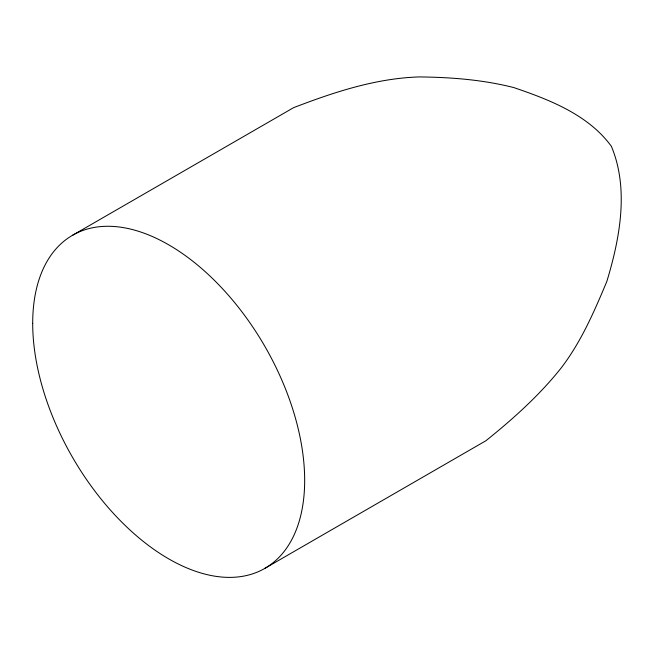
<?xml version="1.0" encoding="UTF-8"?>
<svg xmlns="http://www.w3.org/2000/svg" width="654" height="654" viewBox="0 0 654 654"><rect width="100%" height="100%" fill="white"/><g stroke="black" fill="none" stroke-linecap="round" stroke-linejoin="round"><path stroke-width="0.98" d="M72.529 235.293L293.638 107.64C333.916 92.181 375.756 78.3 419.255 76.927C450.974 77.254 482.963 79.739 513.782 87.571C549.548 99.735 588.281 114.712 611.343 146.267C629.287 188.981 619.788 238.775 606.806 281.531C594.2 311.59 581.161 341.829 561.222 367.9C539.444 395.318 513.177 418.862 485.938 440.722L264.837 568.375M32.7 323.329A192.309 111.025 60 0 0 236.674 577.073A192.309 111.025 60 0 0 236.674 305.107A192.309 111.025 60 0 0 32.7 323.329"/></g></svg>
